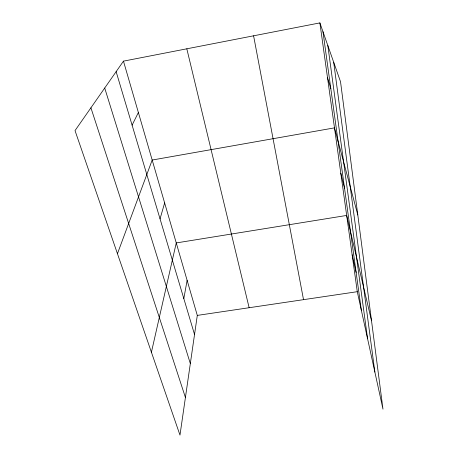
<?xml version="1.0" encoding="UTF-8"?>
<svg xmlns="http://www.w3.org/2000/svg" width="458" height="458" viewBox="0 0 458 458"><rect width="100%" height="100%" fill="white"/><g stroke="black" fill="none" stroke-linecap="round" stroke-linejoin="round"><path stroke-width="0.69" d="M123.465 61.143L197.301 315.402L179.977 435.1L75.02 130.599L123.465 61.143L319.884 22.9L340.529 81.724L382.98 409.143L357.286 291.694L319.884 22.9M183.818 298.582L187.122 280.342M151.415 352.231L176.256 242.935L346.677 215.437L371.518 320.766M160.048 218.872L164.64 202.923M117.454 253.698L152.182 160.037L334.489 127.862L357.807 214.979M132.093 125.16L138.373 112.496M197.301 315.402L357.286 291.694M90.919 107.807L185.421 397.492M104.71 88.033L190.328 363.572M327.481 77.471L330.836 88.749M116.137 71.648L194.536 334.512M340.804 173.221L344.542 188.249M186.818 48.806L249.135 307.719M352.156 254.843L356.147 272.481M253.589 35.81L303.517 299.658M322.976 31.705L361.362 310.329M327.819 45.502L367.579 338.754M333.699 62.265L374.862 372.056"/></g></svg>
